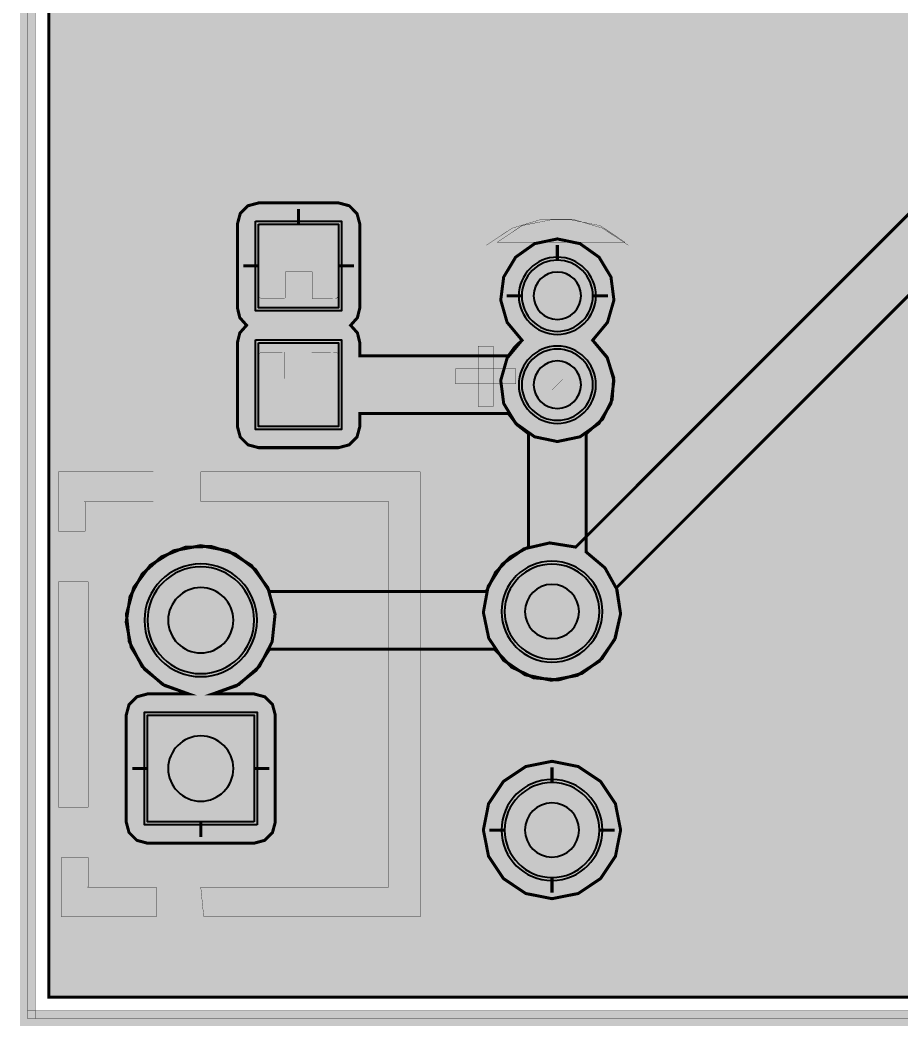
# Model space of a CAD drawing. Header units: millimetres. Extents: x 0 to 55.4, y 1.7 to 35.6.
# Drawn here: x 0 to 14.86, y 1.65 to 18.61 of the extents above; entities that cross this region are included whole.
import ezdxf

# ---------------------------------------------------------------- set-up
doc = ezdxf.new("R2010")
doc.units = ezdxf.units.MM
doc.header["$MEASUREMENT"] = 0
for name, color, linetype, true_color in [('Board-Outline-Layer', 7, 'Continuous', 0xff00ff), ('Bottom-Layer', 7, 'Continuous', 0x0000ff), ('Bottom-Paste-Mask-Layer', 7, 'Continuous', 0x800000), ('Bottom-Solder-Mask-Layer', 7, 'Continuous', 0xaa00ff), ('Document-Layer', 7, 'Continuous', 0xffffff), ('Hole-Layer', 7, 'Continuous', 0x222222), ('Multi-Layer', 7, 'Continuous', 0xc0c0c0), ('Top-Layer', 7, 'Continuous', 0xff0000), ('Top-Paste-Mask-Layer', 7, 'Continuous', 0x808080), ('Top-Silkscreen-Layer', 7, 'Continuous', 0xffcc00), ('Top-Solder-Mask-Layer', 7, 'Continuous', 0x800080)]:
    doc.layers.add(name, color=color, linetype=linetype, true_color=true_color)

msp = doc.modelspace()

# ---------------------------------------------------------------- hatches: boundary and pattern name
at = {"layer": 'Bottom-Layer'}
for points in [[(54.887, 35.075), (54.887, 2.136), (0.485, 2.136), (0.485, 35.075)], [(9.375, 9.723), (8.935, 9.793), (8.501, 9.693), (8.137, 9.436), (7.897, 9.061), (7.816, 8.623), (7.907, 8.187), (8.155, 7.817), (8.525, 7.569), (8.961, 7.478), (9.399, 7.559), (9.774, 7.799), (10.031, 8.163), (10.131, 8.597), (10.061, 9.037), (19.215, 18.191), (19.409, 17.952), (19.69, 17.827), (19.997, 17.842), (20.264, 17.994), (23.94, 17.994), (24.126, 18.031), (24.283, 18.136), (25.743, 19.596), (25.848, 19.753), (25.885, 19.939), (25.885, 29.348), (26.084, 29.41), (26.253, 29.53), (26.377, 29.697), (26.443, 29.894), (29.893, 26.444), (30.003, 26.362), (30.132, 26.313), (30.044, 25.978), (30.082, 25.634), (30.239, 25.326), (30.496, 25.093), (30.818, 24.967), (31.164, 24.964), (31.489, 25.084), (31.75, 25.312), (31.872, 25.185), (32.015, 25.082), (32.015, 15.556), (26.139, 9.68), (25.844, 9.599), (25.617, 9.395), (25.506, 9.112), (25.533, 8.808), (25.693, 8.548), (25.953, 8.388), (26.257, 8.361), (26.54, 8.472), (26.744, 8.699), (26.825, 8.994), (32.843, 15.012), (32.948, 15.169), (32.985, 15.355), (32.985, 25.082), (33.232, 25.29), (33.396, 25.569), (33.543, 25.422), (33.701, 25.317), (33.886, 25.28), (39.226, 25.28), (39.226, 25.06), (39.267, 24.893), (39.381, 24.765), (39.267, 24.637), (39.226, 24.47), (39.226, 23.06), (39.274, 22.881), (39.405, 22.75), (39.584, 22.702), (40.934, 22.702), (41.113, 22.75), (41.244, 22.881), (41.292, 23.06), (41.292, 24.47), (41.251, 24.637), (41.137, 24.765), (41.251, 24.893), (41.292, 25.06), (41.292, 26.47), (41.256, 26.628), (41.154, 26.753), (41.165, 27.044), (41.051, 27.313), (40.832, 27.506), (40.552, 27.586), (40.264, 27.539), (40.024, 27.372), (39.879, 27.119), (39.857, 26.828), (39.584, 26.828), (39.405, 26.78), (39.274, 26.649), (39.226, 26.47), (39.226, 26.25), (34.087, 26.25), (33.207, 27.13), (33.05, 27.235), (32.864, 27.272), (30.437, 27.272), (26.632, 31.077), (26.475, 31.182), (26.289, 31.219), (25.019, 31.219), (24.833, 31.182), (24.676, 31.077), (21.66, 28.061), (21.555, 27.904), (21.518, 27.718), (21.518, 23.623), (21.298, 23.623), (21.119, 23.575), (20.988, 23.444), (20.94, 23.265), (20.94, 22.213), (20.929, 22.202), (20.391, 22.202), (20.126, 22.353), (19.821, 22.37), (19.542, 22.248), (19.346, 22.014), (19.276, 21.717), (19.346, 21.42), (19.542, 21.186), (19.821, 21.064), (20.126, 21.081), (20.391, 21.232), (20.884, 21.232)], [(9.064, 11.502), (9.447, 11.582), (9.767, 11.809), (9.969, 12.144), (10.019, 12.533), (9.91, 12.909), (9.66, 13.21), (9.91, 13.511), (10.019, 13.887), (9.969, 14.276), (9.767, 14.611), (9.447, 14.838), (9.064, 14.918), (8.681, 14.838), (8.361, 14.611), (8.159, 14.276), (8.109, 13.887), (8.217, 13.511), (8.468, 13.21), (8.217, 12.909), (8.109, 12.533), (8.159, 12.144), (8.361, 11.809), (8.681, 11.582)], [(8.464, 13.96, 1), (9.664, 13.96, 1)], [(8.464, 12.46, 1), (9.664, 12.46, 1)], [(2.148, 7.247), (1.969, 7.199), (1.838, 7.068), (1.79, 6.889), (1.79, 5.089), (1.838, 4.91), (1.969, 4.779), (2.148, 4.731), (3.948, 4.731), (4.127, 4.779), (4.258, 4.91), (4.306, 5.089), (4.306, 6.889), (4.258, 7.068), (4.127, 7.199), (3.948, 7.247), (3.251, 7.247), (3.689, 7.406), (4.039, 7.713), (4.253, 8.127), (4.302, 8.591), (4.179, 9.04), (3.901, 9.414), (3.506, 9.661), (3.048, 9.747), (2.59, 9.661), (2.195, 9.414), (1.917, 9.04), (1.794, 8.591), (1.843, 8.127), (2.057, 7.713), (2.407, 7.406), (2.845, 7.247)], [(2.148, 8.489, 1), (3.948, 8.489, 1)], [(8.174, 8.636, 1), (9.774, 8.636, 1)], [(3.948, 5.089), (2.148, 5.089), (2.148, 6.889), (3.948, 6.889)], [(7.816, 4.953), (7.904, 4.51), (8.155, 4.134), (8.531, 3.883), (8.974, 3.795), (9.417, 3.883), (9.793, 4.134), (10.044, 4.51), (10.132, 4.953), (10.044, 5.396), (9.793, 5.772), (9.417, 6.023), (8.974, 6.111), (8.531, 6.023), (8.155, 5.772), (7.904, 5.396)], [(8.174, 4.953, 1), (9.774, 4.953, 1)]]:
    msp.add_hatch(color=256, dxfattribs=at).paths.add_polyline_path(points)
at = {"layer": 'Bottom-Paste-Mask-Layer'}
for points in [[(8.464, 13.96, 1), (9.664, 13.96, 1)], [(8.464, 12.46, 1), (9.664, 12.46, 1)], [(2.148, 8.489, 1), (3.948, 8.489, 1)], [(8.174, 8.636, 1), (9.774, 8.636, 1)], [(3.948, 5.089), (2.148, 5.089), (2.148, 6.889), (3.948, 6.889)], [(8.174, 4.953, 1), (9.774, 4.953, 1)]]:
    msp.add_hatch(color=256, dxfattribs=at).paths.add_polyline_path(points)
at = {"layer": 'Bottom-Solder-Mask-Layer'}
for points in [[(8.413, 13.96, 1), (9.715, 13.96, 1)], [(8.413, 12.46, 1), (9.715, 12.46, 1)], [(2.098, 8.489, 1), (3.998, 8.489, 1)], [(8.123, 8.636, 1), (9.825, 8.636, 1)], [(3.998, 5.039), (2.098, 5.039), (2.098, 6.939), (3.998, 6.939)], [(8.123, 4.953, 1), (9.825, 4.953, 1)]]:
    msp.add_hatch(color=256, dxfattribs=at).paths.add_polyline_path(points)
at = {"layer": 'Document-Layer'}
for points in [[(8.048, 14.861), (8.47, 15.143), (8.968, 15.242), (9.191, 15.242), (9.287, 15.242), (9.785, 15.143), (10.207, 14.861)], [(8.048, 14.861), (8.47, 15.143), (8.968, 15.242), (9.191, 15.242), (9.287, 15.242), (9.785, 15.143), (10.207, 14.861)], [(7.727, 12.092), (7.727, 12.473), (7.727, 13.108), (7.981, 13.108), (7.981, 12.092)], [(7.727, 12.092), (7.727, 12.473), (7.727, 13.108), (7.981, 13.108), (7.981, 12.092)], [(8.362, 12.473), (7.981, 12.473), (7.346, 12.473), (7.346, 12.727), (8.362, 12.727)], [(8.362, 12.473), (7.981, 12.473), (7.346, 12.473), (7.346, 12.727), (8.362, 12.727)], [(1.098, 9.989), (1.098, 10.481), (1.09, 10.489), (2.248, 10.489), (2.248, 10.989), (0.648, 10.989), (0.648, 10.989), (0.648, 9.99), (0.649, 9.989)], [(1.098, 9.989), (1.098, 10.481), (1.09, 10.489), (2.248, 10.489), (2.248, 10.989), (0.648, 10.989), (0.648, 10.989), (0.648, 9.99), (0.649, 9.989)], [(3.048, 10.489), (3.048, 10.989), (6.748, 10.989), (6.748, 10.989), (6.748, 3.489), (6.748, 3.489), (3.098, 3.489), (3.048, 3.989), (6.215, 3.989), (6.215, 10.489)], [(3.048, 10.489), (3.048, 10.989), (6.748, 10.989), (6.748, 10.989), (6.748, 3.489), (6.748, 3.489), (3.098, 3.489), (3.048, 3.989), (6.215, 3.989), (6.215, 10.489)], [(0.648, 9.139), (1.148, 9.139), (1.148, 5.339), (0.648, 5.339)], [(0.648, 9.139), (1.148, 9.139), (1.148, 5.339), (0.648, 5.339)], [(1.148, 4.489), (1.148, 3.998), (1.14, 3.989), (2.298, 3.989), (2.298, 3.489), (0.698, 3.489), (0.698, 3.489), (0.698, 4.488), (0.699, 4.489)], [(1.148, 4.489), (1.148, 3.998), (1.14, 3.989), (2.298, 3.989), (2.298, 3.489), (0.698, 3.489), (0.698, 3.489), (0.698, 4.488), (0.699, 4.489)]]:
    msp.add_hatch(color=256, dxfattribs=at).paths.add_polyline_path(points)
at = {"layer": 'Hole-Layer'}
for points in [[(8.664, 13.96, 1), (9.464, 13.96, 1)], [(8.664, 12.46, 1), (9.464, 12.46, 1)], [(2.498, 8.489, 1), (3.598, 8.489, 1)], [(8.517, 8.636, 1), (9.431, 8.636, 1)], [(2.498, 5.989, 1), (3.598, 5.989, 1)], [(8.517, 4.953, 1), (9.431, 4.953, 1)]]:
    msp.add_hatch(color=256, dxfattribs=at).paths.add_polyline_path(points)
at = {"layer": 'Multi-Layer'}
for points in [[(8.464, 13.96, 1), (9.664, 13.96, 1)], [(8.464, 13.96, 1), (9.664, 13.96, 1)], [(8.464, 13.96, 1), (9.664, 13.96, 1)], [(8.464, 12.46, 1), (9.664, 12.46, 1)], [(8.464, 12.46, 1), (9.664, 12.46, 1)], [(8.464, 12.46, 1), (9.664, 12.46, 1)], [(2.148, 8.489, 1), (3.948, 8.489, 1)], [(2.148, 8.489, 1), (3.948, 8.489, 1)], [(2.148, 8.489, 1), (3.948, 8.489, 1)], [(8.174, 8.636, 1), (9.774, 8.636, 1)], [(8.174, 8.636, 1), (9.774, 8.636, 1)], [(8.174, 8.636, 1), (9.774, 8.636, 1)], [(3.948, 5.089), (2.148, 5.089), (2.148, 6.889), (3.948, 6.889)], [(3.948, 5.089), (2.148, 5.089), (2.148, 6.889), (3.948, 6.889)], [(3.948, 5.089), (2.148, 5.089), (2.148, 6.889), (3.948, 6.889)], [(8.174, 4.953, 1), (9.774, 4.953, 1)], [(8.174, 4.953, 1), (9.774, 4.953, 1)], [(8.174, 4.953, 1), (9.774, 4.953, 1)]]:
    msp.add_hatch(color=256, dxfattribs=at).paths.add_polyline_path(points)
at = {"layer": 'Top-Layer'}
for points in [[(54.887, 35.075), (54.887, 2.136), (0.485, 2.136), (0.485, 35.075)], [(7.866, 8.974), (4.209, 8.974), (3.975, 9.339), (3.632, 9.603), (3.219, 9.735), (2.786, 9.719), (2.384, 9.557), (2.061, 9.269), (1.855, 8.887), (1.79, 8.459), (1.875, 8.034), (2.099, 7.663), (2.436, 7.39), (2.845, 7.247), (2.148, 7.247), (1.969, 7.199), (1.838, 7.068), (1.79, 6.889), (1.79, 5.089), (1.838, 4.91), (1.969, 4.779), (2.148, 4.731), (3.948, 4.731), (4.127, 4.779), (4.258, 4.91), (4.306, 5.089), (4.306, 6.889), (4.258, 7.068), (4.127, 7.199), (3.948, 7.247), (3.251, 7.247), (3.651, 7.384), (3.983, 7.647), (4.209, 8.004), (8.004, 8.004), (8.29, 7.701), (8.665, 7.52), (9.079, 7.483), (9.481, 7.595), (9.816, 7.841), (10.043, 8.19), (10.131, 8.597), (10.07, 9.009), (9.867, 9.373), (9.549, 9.641), (9.549, 11.634), (9.826, 11.879), (9.989, 12.21), (10.015, 12.578), (9.9, 12.929), (9.66, 13.21), (9.91, 13.511), (10.019, 13.887), (9.969, 14.276), (9.767, 14.611), (9.447, 14.838), (9.064, 14.918), (8.681, 14.838), (8.361, 14.611), (8.159, 14.276), (8.109, 13.887), (8.217, 13.511), (8.468, 13.21), (8.341, 13.089), (8.239, 12.947), (5.732, 12.947), (5.732, 13.167), (5.691, 13.334), (5.577, 13.462), (5.691, 13.59), (5.732, 13.757), (5.732, 15.167), (5.684, 15.346), (5.553, 15.477), (5.374, 15.525), (4.024, 15.525), (3.845, 15.477), (3.714, 15.346), (3.666, 15.167), (3.666, 13.757), (3.707, 13.59), (3.821, 13.462), (3.707, 13.334), (3.666, 13.167), (3.666, 11.757), (3.714, 11.578), (3.845, 11.447), (4.024, 11.399), (5.374, 11.399), (5.553, 11.447), (5.684, 11.578), (5.732, 11.757), (5.732, 11.977), (8.237, 11.977), (8.386, 11.783), (8.579, 11.634), (8.579, 9.725), (8.267, 9.553), (8.021, 9.295)], [(4.024, 15.167), (5.374, 15.167), (5.374, 13.757), (4.024, 13.757)], [(8.464, 13.96, 1), (9.664, 13.96, 1)], [(4.024, 13.167), (5.374, 13.167), (5.374, 11.757), (4.024, 11.757)], [(8.464, 12.46, 1), (9.664, 12.46, 1)], [(2.148, 8.489, 1), (3.948, 8.489, 1)], [(8.174, 8.636, 1), (9.774, 8.636, 1)], [(3.948, 5.089), (2.148, 5.089), (2.148, 6.889), (3.948, 6.889)], [(7.816, 4.953), (7.904, 4.51), (8.155, 4.134), (8.531, 3.883), (8.974, 3.795), (9.417, 3.883), (9.793, 4.134), (10.044, 4.51), (10.132, 4.953), (10.044, 5.396), (9.793, 5.772), (9.417, 6.023), (8.974, 6.111), (8.531, 6.023), (8.155, 5.772), (7.904, 5.396)], [(8.174, 4.953, 1), (9.774, 4.953, 1)]]:
    msp.add_hatch(color=256, dxfattribs=at).paths.add_polyline_path(points)
at = {"layer": 'Top-Paste-Mask-Layer'}
for points in [[(4.059, 15.167), (5.339, 15.167), (5.389, 15.117), (5.389, 13.967), (5.339, 13.917), (4.929, 13.912), (4.929, 14.362), (4.479, 14.362), (4.479, 13.922), (4.059, 13.917), (4.009, 13.967), (4.009, 15.117)], [(4.059, 15.167), (5.339, 15.167), (5.389, 15.117), (5.389, 13.967), (5.339, 13.917), (4.929, 13.912), (4.929, 14.362), (4.479, 14.362), (4.479, 13.922), (4.059, 13.917), (4.009, 13.967), (4.009, 15.117)], [(8.464, 13.96, 1), (9.664, 13.96, 1)], [(8.464, 12.46, 1), (9.664, 12.46, 1)], [(5.339, 11.757), (4.059, 11.757), (4.009, 11.807), (4.009, 12.957), (4.059, 13.007), (4.469, 13.012), (4.469, 12.562), (4.919, 12.562), (4.919, 13.002), (5.339, 13.007), (5.389, 12.957), (5.389, 11.807)], [(5.339, 11.757), (4.059, 11.757), (4.009, 11.807), (4.009, 12.957), (4.059, 13.007), (4.469, 13.012), (4.469, 12.562), (4.919, 12.562), (4.919, 13.002), (5.339, 13.007), (5.389, 12.957), (5.389, 11.807)], [(2.148, 8.489, 1), (3.948, 8.489, 1)], [(8.174, 8.636, 1), (9.774, 8.636, 1)], [(3.948, 5.089), (2.148, 5.089), (2.148, 6.889), (3.948, 6.889)], [(8.174, 4.953, 1), (9.774, 4.953, 1)]]:
    msp.add_hatch(color=256, dxfattribs=at).paths.add_polyline_path(points)
at = {"layer": 'Top-Silkscreen-Layer'}
msp.add_hatch(color=256, dxfattribs=at).paths.add_polyline_path([(10.264, 14.81), (9.827, 15.099), (9.326, 15.25), (8.802, 15.25), (8.301, 15.099), (7.864, 14.81)])
msp.add_hatch(color=256, dxfattribs=at).paths.add_polyline_path([(10.264, 14.81), (9.827, 15.099), (9.326, 15.25), (8.802, 15.25), (8.301, 15.099), (7.864, 14.81)])
at = {"layer": 'Top-Solder-Mask-Layer'}
for points in [[(3.973, 15.218), (5.425, 15.218), (5.425, 13.706), (3.973, 13.706)], [(8.413, 13.96, 1), (9.715, 13.96, 1)], [(3.973, 13.218), (5.425, 13.218), (5.425, 11.706), (3.973, 11.706)], [(8.413, 12.46, 1), (9.715, 12.46, 1)], [(2.098, 8.489, 1), (3.998, 8.489, 1)], [(8.123, 8.636, 1), (9.825, 8.636, 1)], [(3.998, 5.039), (2.098, 5.039), (2.098, 6.939), (3.998, 6.939)], [(8.123, 4.953, 1), (9.825, 4.953, 1)]]:
    msp.add_hatch(color=256, dxfattribs=at).paths.add_polyline_path(points)

# ---------------------------------------------------------------- linework, layer by layer
at = {"layer": 'Board-Outline-Layer', "const_width": 0.254}
msp.add_lwpolyline([(0.127, 1.778), (0.127, 35.433), (55.245, 35.433), (55.245, 1.778)], close=True, dxfattribs=at)
at = {"layer": 'Bottom-Layer'}
for points, const_width in [([(0.127, 1.778), (0.127, 35.433), (55.245, 35.433), (55.245, 1.778)], 0.00508), ([(54.887, 35.075), (54.887, 2.136), (0.485, 2.136), (0.485, 35.075)], 0.0508), ([(9.064, 11.502), (9.447, 11.582), (9.767, 11.809), (9.969, 12.144), (10.019, 12.533), (9.91, 12.909), (9.66, 13.21), (9.91, 13.511), (10.019, 13.887), (9.969, 14.276), (9.767, 14.611), (9.447, 14.838), (9.064, 14.918), (8.681, 14.838), (8.361, 14.611), (8.159, 14.276), (8.109, 13.887), (8.217, 13.511), (8.468, 13.21), (8.217, 12.909), (8.109, 12.533), (8.159, 12.144), (8.361, 11.809), (8.681, 11.582)], 0.0508), ([(2.148, 7.247), (1.969, 7.199), (1.838, 7.068), (1.79, 6.889), (1.79, 5.089), (1.838, 4.91), (1.969, 4.779), (2.148, 4.731), (3.948, 4.731), (4.127, 4.779), (4.258, 4.91), (4.306, 5.089), (4.306, 6.889), (4.258, 7.068), (4.127, 7.199), (3.948, 7.247), (3.251, 7.247), (3.689, 7.406), (4.039, 7.713), (4.253, 8.127), (4.302, 8.591), (4.179, 9.04), (3.901, 9.414), (3.506, 9.661), (3.048, 9.747), (2.59, 9.661), (2.195, 9.414), (1.917, 9.04), (1.794, 8.591), (1.843, 8.127), (2.057, 7.713), (2.407, 7.406), (2.845, 7.247)], 0.0508), ([(7.816, 4.953), (7.904, 4.51), (8.155, 4.134), (8.531, 3.883), (8.974, 3.795), (9.417, 3.883), (9.793, 4.134), (10.044, 4.51), (10.132, 4.953), (10.044, 5.396), (9.793, 5.772), (9.417, 6.023), (8.974, 6.111), (8.531, 6.023), (8.155, 5.772), (7.904, 5.396)], 0.0508)]:
    msp.add_lwpolyline(points, close=True, dxfattribs=dict(at, const_width=const_width))
for points, const_width in [([(8.974, 8.636), (21.971, 21.633)], 0.254), ([(20.884, 21.232), (9.375, 9.723), (8.935, 9.793), (8.501, 9.693), (8.137, 9.436), (7.897, 9.061), (7.816, 8.623), (7.907, 8.187), (8.155, 7.817), (8.525, 7.569), (8.961, 7.478), (9.399, 7.559), (9.774, 7.799), (10.031, 8.163), (10.131, 8.597), (10.061, 9.037), (19.215, 18.191)], 0.0508), ([(9.064, 14.558), (9.064, 14.817)], 0.0508), ([(8.467, 13.96), (8.207, 13.96)], 0.0508), ([(9.661, 13.96), (9.921, 13.96)], 0.0508), ([(2.151, 5.989), (1.891, 5.989)], 0.0508), ([(3.945, 5.989), (4.205, 5.989)], 0.0508), ([(8.974, 5.75), (8.974, 6.01)], 0.0508), ([(3.048, 5.092), (3.048, 4.833)], 0.0508), ([(8.177, 4.953), (7.917, 4.953)], 0.0508), ([(9.771, 4.953), (10.031, 4.953)], 0.0508), ([(8.974, 4.156), (8.974, 3.896)], 0.0508)]:
    msp.add_lwpolyline(points, dxfattribs=dict(at, const_width=const_width))
for points in [[(8.464, 13.96, 1), (9.664, 13.96, 1)], [(8.464, 12.46, 1), (9.664, 12.46, 1)], [(2.148, 8.489, 1), (3.948, 8.489, 1)]]:
    msp.add_lwpolyline(points, format="xyb", close=True, dxfattribs=at)
for points in [[(8.174, 8.636, 1), (9.774, 8.636), (9.774, 8.636, 1), (8.174, 8.636)], [(8.174, 4.953, 1), (9.774, 4.953), (9.774, 4.953, 1), (8.174, 4.953)]]:
    msp.add_lwpolyline(points, format="xyb", dxfattribs=at)
msp.add_lwpolyline([(3.948, 5.089), (2.148, 5.089), (2.148, 6.889), (3.948, 6.889)], close=True, dxfattribs=at)
at = {"layer": 'Bottom-Paste-Mask-Layer'}
for points in [[(8.464, 13.96, 1), (9.664, 13.96, 1)], [(8.464, 12.46, 1), (9.664, 12.46, 1)], [(2.148, 8.489, 1), (3.948, 8.489, 1)]]:
    msp.add_lwpolyline(points, format="xyb", close=True, dxfattribs=at)
for points in [[(8.174, 8.636, 1), (9.774, 8.636), (9.774, 8.636, 1), (8.174, 8.636)], [(8.174, 4.953, 1), (9.774, 4.953), (9.774, 4.953, 1), (8.174, 4.953)]]:
    msp.add_lwpolyline(points, format="xyb", dxfattribs=at)
msp.add_lwpolyline([(3.948, 5.089), (2.148, 5.089), (2.148, 6.889), (3.948, 6.889)], close=True, dxfattribs=at)
at = {"layer": 'Bottom-Solder-Mask-Layer'}
for points in [[(8.413, 13.96, 1), (9.715, 13.96), (9.715, 13.96, 1), (8.413, 13.96)], [(8.413, 12.46, 1), (9.715, 12.46), (9.715, 12.46, 1), (8.413, 12.46)]]:
    msp.add_lwpolyline(points, format="xyb", dxfattribs=at)
for points in [[(2.098, 8.489, 1), (3.998, 8.489, 1)], [(8.123, 8.636, 1), (9.825, 8.636, 1)], [(8.123, 4.953, 1), (9.825, 4.953, 1)]]:
    msp.add_lwpolyline(points, format="xyb", close=True, dxfattribs=at)
msp.add_lwpolyline([(3.998, 5.039), (2.098, 5.039), (2.098, 6.939), (3.998, 6.939)], close=True, dxfattribs=at)
at = {"layer": 'Document-Layer', "const_width": 0.00508}
for points in [[(8.048, 14.861), (8.47, 15.143), (8.968, 15.242), (9.191, 15.242), (9.287, 15.242), (9.785, 15.143), (10.207, 14.861)], [(8.048, 14.861), (8.47, 15.143), (8.968, 15.242), (9.191, 15.242), (9.287, 15.242), (9.785, 15.143), (10.207, 14.861)], [(7.727, 12.092), (7.727, 12.473), (7.727, 13.108), (7.981, 13.108), (7.981, 12.092)], [(7.727, 12.092), (7.727, 12.473), (7.727, 13.108), (7.981, 13.108), (7.981, 12.092)], [(8.362, 12.473), (7.981, 12.473), (7.346, 12.473), (7.346, 12.727), (8.362, 12.727)], [(8.362, 12.473), (7.981, 12.473), (7.346, 12.473), (7.346, 12.727), (8.362, 12.727)], [(1.098, 9.989), (1.098, 10.481), (1.09, 10.489), (2.248, 10.489), (2.248, 10.989), (0.648, 10.989), (0.648, 10.989), (0.648, 9.99), (0.649, 9.989)], [(1.098, 9.989), (1.098, 10.481), (1.09, 10.489), (2.248, 10.489), (2.248, 10.989), (0.648, 10.989), (0.648, 10.989), (0.648, 9.99), (0.649, 9.989)], [(3.048, 10.489), (3.048, 10.989), (6.748, 10.989), (6.748, 10.989), (6.748, 3.489), (6.748, 3.489), (3.098, 3.489), (3.048, 3.989), (6.215, 3.989), (6.215, 10.489)], [(3.048, 10.489), (3.048, 10.989), (6.748, 10.989), (6.748, 10.989), (6.748, 3.489), (6.748, 3.489), (3.098, 3.489), (3.048, 3.989), (6.215, 3.989), (6.215, 10.489)], [(0.648, 9.139), (1.148, 9.139), (1.148, 5.339), (0.648, 5.339)], [(0.648, 9.139), (1.148, 9.139), (1.148, 5.339), (0.648, 5.339)], [(1.148, 4.489), (1.148, 3.998), (1.14, 3.989), (2.298, 3.989), (2.298, 3.489), (0.698, 3.489), (0.698, 3.489), (0.698, 4.488), (0.699, 4.489)], [(1.148, 4.489), (1.148, 3.998), (1.14, 3.989), (2.298, 3.989), (2.298, 3.489), (0.698, 3.489), (0.698, 3.489), (0.698, 4.488), (0.699, 4.489)]]:
    msp.add_lwpolyline(points, close=True, dxfattribs=at)
at = {"layer": 'Hole-Layer'}
for points in [[(8.664, 13.96, 1), (9.464, 13.96, 1)], [(8.664, 12.46, 1), (9.464, 12.46, 1)], [(2.498, 8.489, 1), (3.598, 8.489, 1)], [(2.498, 5.989, 1), (3.598, 5.989, 1)]]:
    msp.add_lwpolyline(points, format="xyb", close=True, dxfattribs=at)
for points in [[(8.517, 8.636, 1), (9.431, 8.636), (9.431, 8.636, 1), (8.517, 8.636)], [(8.517, 4.953, 1), (9.431, 4.953), (9.431, 4.953, 1), (8.517, 4.953)]]:
    msp.add_lwpolyline(points, format="xyb", dxfattribs=at)
at = {"layer": 'Multi-Layer'}
for points in [[(8.464, 13.96, 1), (9.664, 13.96, 1)], [(8.464, 13.96, 1), (9.664, 13.96, 1)], [(8.464, 13.96, 1), (9.664, 13.96, 1)], [(8.464, 12.46, 1), (9.664, 12.46, 1)], [(8.464, 12.46, 1), (9.664, 12.46, 1)], [(8.464, 12.46, 1), (9.664, 12.46, 1)], [(2.148, 8.489, 1), (3.948, 8.489, 1)], [(2.148, 8.489, 1), (3.948, 8.489, 1)], [(2.148, 8.489, 1), (3.948, 8.489, 1)]]:
    msp.add_lwpolyline(points, format="xyb", close=True, dxfattribs=at)
for points in [[(8.174, 8.636, 1), (9.774, 8.636), (9.774, 8.636, 1), (8.174, 8.636)], [(8.174, 8.636, 1), (9.774, 8.636), (9.774, 8.636, 1), (8.174, 8.636)], [(8.174, 8.636, 1), (9.774, 8.636), (9.774, 8.636, 1), (8.174, 8.636)], [(8.174, 4.953, 1), (9.774, 4.953), (9.774, 4.953, 1), (8.174, 4.953)], [(8.174, 4.953, 1), (9.774, 4.953), (9.774, 4.953, 1), (8.174, 4.953)], [(8.174, 4.953, 1), (9.774, 4.953), (9.774, 4.953, 1), (8.174, 4.953)]]:
    msp.add_lwpolyline(points, format="xyb", dxfattribs=at)
msp.add_lwpolyline([(3.948, 5.089), (2.148, 5.089), (2.148, 6.889), (3.948, 6.889)], close=True, dxfattribs=at)
msp.add_lwpolyline([(3.948, 5.089), (2.148, 5.089), (2.148, 6.889), (3.948, 6.889)], close=True, dxfattribs=at)
msp.add_lwpolyline([(3.948, 5.089), (2.148, 5.089), (2.148, 6.889), (3.948, 6.889)], close=True, dxfattribs=at)
at = {"layer": 'Top-Layer'}
for points, const_width in [([(0.127, 1.905), (0.127, 35.56), (55.245, 35.56), (55.245, 1.905)], 0.00508), ([(0.127, 1.778), (0.127, 35.433), (55.245, 35.433), (55.245, 1.778)], 0.00508), ([(0.254, 1.778), (0.254, 35.433), (55.372, 35.433), (55.372, 1.778)], 0.00508), ([(54.887, 35.075), (54.887, 2.136), (0.485, 2.136), (0.485, 35.075)], 0.0508), ([(7.866, 8.974), (4.209, 8.974), (3.975, 9.339), (3.632, 9.603), (3.219, 9.735), (2.786, 9.719), (2.384, 9.557), (2.061, 9.269), (1.855, 8.887), (1.79, 8.459), (1.875, 8.034), (2.099, 7.663), (2.436, 7.39), (2.845, 7.247), (2.148, 7.247), (1.969, 7.199), (1.838, 7.068), (1.79, 6.889), (1.79, 5.089), (1.838, 4.91), (1.969, 4.779), (2.148, 4.731), (3.948, 4.731), (4.127, 4.779), (4.258, 4.91), (4.306, 5.089), (4.306, 6.889), (4.258, 7.068), (4.127, 7.199), (3.948, 7.247), (3.251, 7.247), (3.651, 7.384), (3.983, 7.647), (4.209, 8.004), (8.004, 8.004), (8.29, 7.701), (8.665, 7.52), (9.079, 7.483), (9.481, 7.595), (9.816, 7.841), (10.043, 8.19), (10.131, 8.597), (10.07, 9.009), (9.867, 9.373), (9.549, 9.641), (9.549, 11.634), (9.826, 11.879), (9.989, 12.21), (10.015, 12.578), (9.9, 12.929), (9.66, 13.21), (9.91, 13.511), (10.019, 13.887), (9.969, 14.276), (9.767, 14.611), (9.447, 14.838), (9.064, 14.918), (8.681, 14.838), (8.361, 14.611), (8.159, 14.276), (8.109, 13.887), (8.217, 13.511), (8.468, 13.21), (8.341, 13.089), (8.239, 12.947), (5.732, 12.947), (5.732, 13.167), (5.691, 13.334), (5.577, 13.462), (5.691, 13.59), (5.732, 13.757), (5.732, 15.167), (5.684, 15.346), (5.553, 15.477), (5.374, 15.525), (4.024, 15.525), (3.845, 15.477), (3.714, 15.346), (3.666, 15.167), (3.666, 13.757), (3.707, 13.59), (3.821, 13.462), (3.707, 13.334), (3.666, 13.167), (3.666, 11.757), (3.714, 11.578), (3.845, 11.447), (4.024, 11.399), (5.374, 11.399), (5.553, 11.447), (5.684, 11.578), (5.732, 11.757), (5.732, 11.977), (8.237, 11.977), (8.386, 11.783), (8.579, 11.634), (8.579, 9.725), (8.267, 9.553), (8.021, 9.295)], 0.0508), ([(7.816, 4.953), (7.904, 4.51), (8.155, 4.134), (8.531, 3.883), (8.974, 3.795), (9.417, 3.883), (9.793, 4.134), (10.044, 4.51), (10.132, 4.953), (10.044, 5.396), (9.793, 5.772), (9.417, 6.023), (8.974, 6.111), (8.531, 6.023), (8.155, 5.772), (7.904, 5.396)], 0.0508)]:
    msp.add_lwpolyline(points, close=True, dxfattribs=dict(at, const_width=const_width))
for points, const_width in [([(4.699, 15.164), (4.699, 15.424)], 0.0508), ([(9.064, 14.558), (9.064, 14.817)], 0.0508), ([(4.027, 14.462), (3.767, 14.462)], 0.0508), ([(5.371, 14.462), (5.631, 14.462)], 0.0508), ([(8.467, 13.96), (8.207, 13.96)], 0.0508), ([(9.661, 13.96), (9.921, 13.96)], 0.0508), ([(4.699, 12.462), (9.062, 12.462)], 0.254), ([(9.062, 12.462), (9.064, 12.46)], 0.254), ([(9.064, 12.46), (9.064, 8.726)], 0.254), ([(9.064, 8.726), (8.974, 8.636)], 0.254), ([(8.827, 8.489), (8.974, 8.636)], 0.254), ([(3.048, 8.489), (8.827, 8.489)], 0.254), ([(2.151, 5.989), (1.891, 5.989)], 0.0508), ([(3.945, 5.989), (4.205, 5.989)], 0.0508), ([(8.974, 5.75), (8.974, 6.01)], 0.0508), ([(3.048, 5.092), (3.048, 4.833)], 0.0508), ([(8.177, 4.953), (7.917, 4.953)], 0.0508), ([(9.771, 4.953), (10.031, 4.953)], 0.0508), ([(8.974, 4.156), (8.974, 3.896)], 0.0508)]:
    msp.add_lwpolyline(points, dxfattribs=dict(at, const_width=const_width))
for points in [[(4.024, 15.167), (5.374, 15.167), (5.374, 13.757), (4.024, 13.757)], [(4.024, 13.167), (5.374, 13.167), (5.374, 11.757), (4.024, 11.757)], [(3.948, 5.089), (2.148, 5.089), (2.148, 6.889), (3.948, 6.889)]]:
    msp.add_lwpolyline(points, close=True, dxfattribs=at)
for points in [[(8.464, 13.96, 1), (9.664, 13.96, 1)], [(8.464, 12.46, 1), (9.664, 12.46, 1)], [(2.148, 8.489, 1), (3.948, 8.489, 1)]]:
    msp.add_lwpolyline(points, format="xyb", close=True, dxfattribs=at)
for points in [[(8.174, 8.636, 1), (9.774, 8.636), (9.774, 8.636, 1), (8.174, 8.636)], [(8.174, 4.953, 1), (9.774, 4.953), (9.774, 4.953, 1), (8.174, 4.953)]]:
    msp.add_lwpolyline(points, format="xyb", dxfattribs=at)
at = {"layer": 'Top-Paste-Mask-Layer', "const_width": 0.00508}
for points in [[(4.059, 15.167), (5.339, 15.167), (5.389, 15.117), (5.389, 13.967), (5.339, 13.917), (4.929, 13.912), (4.929, 14.362), (4.479, 14.362), (4.479, 13.922), (4.059, 13.917), (4.009, 13.967), (4.009, 15.117)], [(4.059, 15.167), (5.339, 15.167), (5.389, 15.117), (5.389, 13.967), (5.339, 13.917), (4.929, 13.912), (4.929, 14.362), (4.479, 14.362), (4.479, 13.922), (4.059, 13.917), (4.009, 13.967), (4.009, 15.117)], [(5.339, 11.757), (4.059, 11.757), (4.009, 11.807), (4.009, 12.957), (4.059, 13.007), (4.469, 13.012), (4.469, 12.562), (4.919, 12.562), (4.919, 13.002), (5.339, 13.007), (5.389, 12.957), (5.389, 11.807)], [(5.339, 11.757), (4.059, 11.757), (4.009, 11.807), (4.009, 12.957), (4.059, 13.007), (4.469, 13.012), (4.469, 12.562), (4.919, 12.562), (4.919, 13.002), (5.339, 13.007), (5.389, 12.957), (5.389, 11.807)]]:
    msp.add_lwpolyline(points, close=True, dxfattribs=at)
at = {"layer": 'Top-Paste-Mask-Layer'}
for points in [[(8.464, 13.96, 1), (9.664, 13.96, 1)], [(8.464, 12.46, 1), (9.664, 12.46, 1)], [(2.148, 8.489, 1), (3.948, 8.489, 1)]]:
    msp.add_lwpolyline(points, format="xyb", close=True, dxfattribs=at)
for points in [[(8.174, 8.636, 1), (9.774, 8.636), (9.774, 8.636, 1), (8.174, 8.636)], [(8.174, 4.953, 1), (9.774, 4.953), (9.774, 4.953, 1), (8.174, 4.953)]]:
    msp.add_lwpolyline(points, format="xyb", dxfattribs=at)
msp.add_lwpolyline([(3.948, 5.089), (2.148, 5.089), (2.148, 6.889), (3.948, 6.889)], close=True, dxfattribs=at)
at = {"layer": 'Top-Silkscreen-Layer'}
for points, const_width in [([(3.795, 15.273, -0.414), (3.948, 15.426)], 0.152), ([(3.795, 15.273, -0.414), (3.948, 15.426)], 0.152), ([(5.45, 15.426, -0.414), (5.603, 15.273)], 0.152), ([(5.45, 15.426, -0.414), (5.603, 15.273)], 0.152), ([(7.065, 13.209, 242.264), (7.065, 13.242)], 0.254), ([(7.065, 13.209, 242.264), (7.065, 13.242)], 0.254), ([(3.795, 11.651, 0.414), (3.948, 11.498)], 0.152), ([(3.795, 11.651, 0.414), (3.948, 11.498)], 0.152), ([(5.45, 11.498, 0.414), (5.603, 11.651)], 0.152), ([(5.45, 11.498, 0.414), (5.603, 11.651)], 0.152)]:
    msp.add_lwpolyline(points, format="xyb", dxfattribs=dict(at, const_width=const_width))
for points, const_width in [([(3.948, 15.426), (5.45, 15.426)], 0.152), ([(3.948, 15.426), (5.45, 15.426)], 0.152), ([(3.795, 13.863), (3.795, 15.273)], 0.152), ([(3.795, 13.863), (3.795, 15.273)], 0.152), ([(5.603, 15.273), (5.603, 13.863)], 0.152), ([(5.603, 15.273), (5.603, 13.863)], 0.152), ([(3.795, 13.061), (3.795, 11.651)], 0.152), ([(3.795, 13.061), (3.795, 11.651)], 0.152), ([(5.603, 11.651), (5.603, 13.061)], 0.152), ([(5.603, 11.651), (5.603, 13.061)], 0.152), ([(7.864, 13.01), (7.864, 12.172)], 0.254), ([(7.864, 13.01), (7.864, 12.172)], 0.254), ([(8.245, 12.604), (7.458, 12.604)], 0.254), ([(8.245, 12.604), (7.458, 12.604)], 0.254), ([(3.948, 11.498), (5.45, 11.498)], 0.152), ([(3.948, 11.498), (5.45, 11.498)], 0.152), ([(0.648, 3.489), (0.648, 10.989)], 0.254), ([(0.648, 10.989), (6.748, 10.989)], 0.254), ([(0.648, 3.489), (0.648, 10.989)], 0.254), ([(0.648, 10.989), (6.748, 10.989)], 0.254), ([(4.549, 10.989), (2.248, 10.989)], 0.254), ([(2.248, 10.989), (2.248, 10.489)], 0.254), ([(4.549, 10.989), (2.248, 10.989)], 0.254), ([(2.248, 10.989), (2.248, 10.489)], 0.254), ([(5.392, 10.989), (3.048, 10.989)], 0.254), ([(3.048, 10.989), (3.048, 10.489)], 0.254), ([(5.392, 10.989), (3.048, 10.989)], 0.254), ([(3.048, 10.989), (3.048, 10.489)], 0.254), ([(6.748, 3.489), (6.748, 10.989)], 0.254), ([(6.748, 3.489), (6.748, 10.989)], 0.254), ([(1.09, 10.489), (1.09, 9.989)], 0.254), ([(1.09, 10.489), (2.248, 10.489)], 0.254), ([(1.09, 10.489), (1.09, 9.989)], 0.254), ([(1.09, 10.489), (2.248, 10.489)], 0.254), ([(3.048, 10.489), (5.392, 10.489)], 0.254), ([(3.048, 10.489), (5.392, 10.489)], 0.254), ([(5.392, 10.489), (6.215, 10.489)], 0.254), ([(5.392, 10.489), (6.215, 10.489)], 0.254), ([(6.215, 10.489), (6.215, 3.989)], 0.254), ([(6.215, 10.489), (6.215, 3.989)], 0.254), ([(1.098, 9.989), (0.649, 9.989)], 0.254), ([(1.098, 9.989), (0.649, 9.989)], 0.254), ([(0.648, 9.139), (1.098, 9.139)], 0.254), ([(0.648, 9.139), (1.098, 9.139)], 0.254), ([(1.09, 9.139), (1.09, 5.339)], 0.254), ([(1.09, 9.139), (1.09, 5.339)], 0.254), ([(10.922, 8.636), (10.16, 8.636)], 0.254), ([(10.922, 8.636), (10.16, 8.636)], 0.254), ([(0.648, 5.339), (1.098, 5.339)], 0.254), ([(0.648, 5.339), (1.098, 5.339)], 0.254), ([(10.922, 4.953), (10.16, 4.953)], 0.254), ([(10.922, 4.953), (10.16, 4.953)], 0.254), ([(1.09, 4.489), (0.64, 4.489)], 0.254), ([(1.09, 4.489), (0.64, 4.489)], 0.254), ([(1.09, 3.989), (1.09, 4.489)], 0.254), ([(1.09, 3.989), (1.09, 4.489)], 0.254), ([(2.398, 3.989), (1.09, 3.989)], 0.254), ([(2.398, 3.989), (1.09, 3.989)], 0.254), ([(2.4, 3.489), (2.398, 3.989)], 0.254), ([(2.4, 3.489), (2.398, 3.989)], 0.254), ([(5.464, 3.989), (3.048, 3.989)], 0.254), ([(3.048, 3.989), (3.048, 3.489)], 0.254), ([(5.464, 3.989), (3.048, 3.989)], 0.254), ([(3.048, 3.989), (3.048, 3.489)], 0.254), ([(6.215, 3.989), (5.464, 3.989)], 0.254), ([(6.215, 3.989), (5.464, 3.989)], 0.254), ([(0.648, 3.489), (6.748, 3.489)], 0.254), ([(0.648, 3.489), (6.748, 3.489)], 0.254), ([(4.651, 3.489), (2.4, 3.489)], 0.254), ([(4.651, 3.489), (2.4, 3.489)], 0.254), ([(3.048, 3.489), (5.464, 3.489)], 0.254), ([(3.048, 3.489), (5.464, 3.489)], 0.254)]:
    msp.add_lwpolyline(points, dxfattribs=dict(at, const_width=const_width))
for points, const_width in [([(10.264, 14.81), (9.827, 15.099), (9.326, 15.25), (8.802, 15.25), (8.301, 15.099), (7.864, 14.81)], 0.00508), ([(10.264, 14.81), (9.827, 15.099), (9.326, 15.25), (8.802, 15.25), (8.301, 15.099), (7.864, 14.81)], 0.00508), ([(11.049, 7.493), (11.049, 9.779), (17.526, 9.779), (17.526, 7.493)], 0.254), ([(11.049, 7.493), (11.049, 9.779), (17.526, 9.779), (17.526, 7.493)], 0.254), ([(11.049, 3.81), (11.049, 6.096), (17.526, 6.096), (17.526, 3.81)], 0.254), ([(11.049, 3.81), (11.049, 6.096), (17.526, 6.096), (17.526, 3.81)], 0.254)]:
    msp.add_lwpolyline(points, close=True, dxfattribs=dict(at, const_width=const_width))
at = {"layer": 'Top-Solder-Mask-Layer'}
for points in [[(3.973, 15.218), (5.425, 15.218), (5.425, 13.706), (3.973, 13.706)], [(3.973, 13.218), (5.425, 13.218), (5.425, 11.706), (3.973, 11.706)], [(3.998, 5.039), (2.098, 5.039), (2.098, 6.939), (3.998, 6.939)]]:
    msp.add_lwpolyline(points, close=True, dxfattribs=at)
for points in [[(8.413, 13.96, 1), (9.715, 13.96), (9.715, 13.96, 1), (8.413, 13.96)], [(8.413, 12.46, 1), (9.715, 12.46), (9.715, 12.46, 1), (8.413, 12.46)]]:
    msp.add_lwpolyline(points, format="xyb", dxfattribs=at)
for points in [[(2.098, 8.489, 1), (3.998, 8.489, 1)], [(8.123, 8.636, 1), (9.825, 8.636, 1)], [(8.123, 4.953, 1), (9.825, 4.953, 1)]]:
    msp.add_lwpolyline(points, format="xyb", close=True, dxfattribs=at)

doc.saveas('drawing.dxf')
